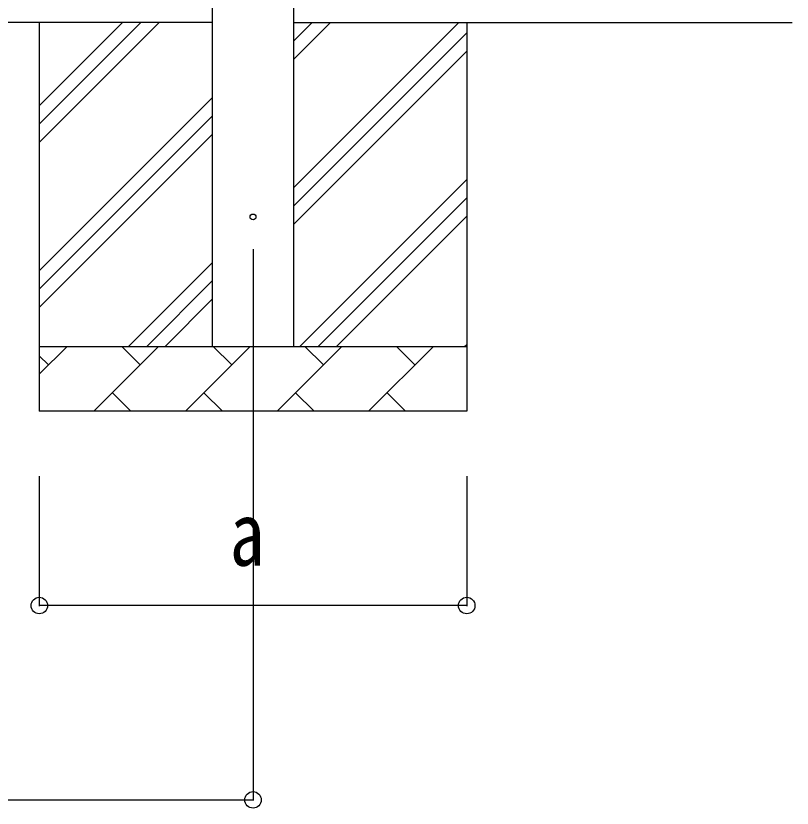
# Model space of a CAD drawing. Units: millimetres, scale not verified. Extents: x -12615 to 12615, y -8910 to 8910.
# Drawn here: x -7884 to -6685, y -4319 to -3096 of the extents above; entities that cross this region are included whole.
import ezdxf
from ezdxf.enums import TextEntityAlignment as Align

# ---------------------------------------------------------------- set-up
doc = ezdxf.new("R2010")
doc.units = ezdxf.units.MM
doc.header["$LTSCALE"] = 40
for name, color, linetype in [('0-4_YKK_12', 2, 'Continuous'), ('0-5_YKK_13', 4, 'Continuous'), ('0-6_YKK_A1', 4, 'Continuous'), ('0-7_YKK_D', 6, 'Continuous')]:
    doc.layers.add(name, color=color, linetype=linetype)
doc.styles.add('ＭＳ ゴシック', font='')
doc.styles.get('ＭＳ ゴシック').set_extended_font_data('MS Gothic')

msp = doc.modelspace()

# ---------------------------------------------------------------- linework, layer by layer
at = {"layer": '0-4_YKK_12'}
msp.add_line((-7517.94, -3456), (-7517.94, -3956), dxfattribs=at)
at = {"layer": '0-5_YKK_13'}
msp.add_circle((-7517.94, -3406), 4.5, dxfattribs=at)
at = {"layer": '0-6_YKK_A1'}
for p, q in [((-7580.44, -3606), (-7580.44, -806)), ((-7455.44, -806), (-7455.44, -3606)), ((-7580.44, -3106), (-10328.44, -3106)), ((-7847.94, -3106), (-7847.94, -3706)), ((-7847.94, -3291.05), (-7662.89, -3106)), ((-7847.94, -3262.77), (-7691.17, -3106)), ((-7847.94, -3234.48), (-7719.46, -3106)), ((-7455.44, -3106), (-6685.44, -3106)), ((-7455.44, -3361.1), (-7200.34, -3106)), ((-7455.44, -3163.11), (-7398.33, -3106)), ((-7455.44, -3134.82), (-7426.62, -3106)), ((-7187.94, -3106), (-7187.94, -3706)), ((-7455.44, -3389.38), (-7187.94, -3121.88)), ((-7455.44, -3417.67), (-7187.94, -3150.17)), ((-7847.94, -3489.04), (-7580.44, -3221.54)), ((-7847.94, -3517.32), (-7580.44, -3249.82)), ((-7847.94, -3545.61), (-7580.44, -3278.11)), ((-7445.78, -3606), (-7187.94, -3348.16)), ((-7417.5, -3606), (-7187.94, -3376.44)), ((-7389.21, -3606), (-7187.94, -3404.73)), ((-7710.34, -3606), (-7580.44, -3476.1)), ((-7682.06, -3606), (-7580.44, -3504.38)), ((-7653.77, -3606), (-7580.44, -3532.67)), ((-7847.94, -3606), (-7187.94, -3606)), ((-7847.94, -3648.89), (-7805.05, -3606)), ((-7763.63, -3706), (-7663.63, -3606)), ((-7692.18, -3634.55), (-7720.73, -3606)), ((-7622.2, -3706), (-7522.2, -3606)), ((-7550.76, -3634.55), (-7579.31, -3606)), ((-7480.78, -3706), (-7380.78, -3606)), ((-7409.34, -3634.55), (-7437.89, -3606)), ((-7339.36, -3706), (-7239.36, -3606)), ((-7267.92, -3634.55), (-7296.47, -3606)), ((-7191.22, -3606), (-7187.94, -3602.72)), ((-7833.6, -3634.55), (-7847.94, -3620.21)), ((-7735.07, -3677.45), (-7706.52, -3706)), ((-7593.65, -3677.45), (-7565.1, -3706)), ((-7452.23, -3677.45), (-7423.68, -3706)), ((-7310.81, -3677.45), (-7282.26, -3706)), ((-7187.94, -3706), (-7847.94, -3706))]:
    msp.add_line(p, q, dxfattribs=at)
at = {"layer": '0-7_YKK_D'}
for p, q in [((-7847.94, -3806), (-7847.94, -4007)), ((-7517.94, -3806), (-7517.94, -4307)), ((-7187.94, -3806), (-7187.94, -4007)), ((-7187.94, -4006), (-7847.94, -4006)), ((-10390.94, -4306), (-7517.94, -4306))]:
    msp.add_line(p, q, dxfattribs=at)
for centre in [(-7847.94, -4006), (-7187.94, -4006), (-7517.94, -4306)]:
    msp.add_circle(centre, 12.75, dxfattribs=at)

# ---------------------------------------------------------------- texts
at = {"layer": '0-7_YKK_D', "style": 'ＭＳ ゴシック', "width": 0.8}
msp.add_text('a', height=98.97, dxfattribs=at).set_placement((-7553.94, -3974), align=Align.BOTTOM_LEFT)

doc.saveas('drawing.dxf')
